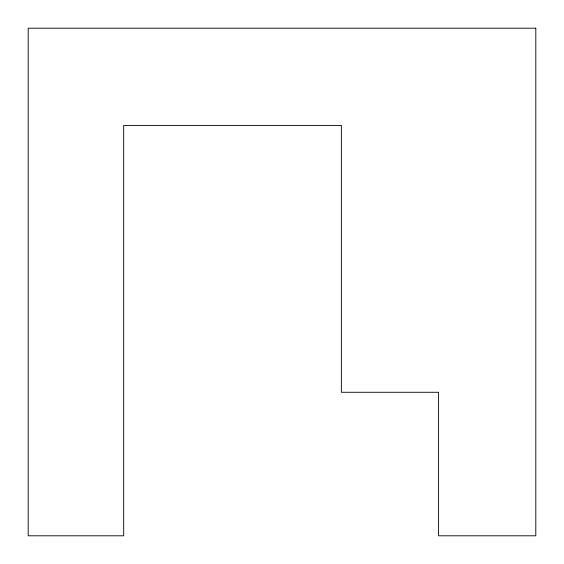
<?xml version="1.0" encoding="UTF-8"?>
<svg xmlns="http://www.w3.org/2000/svg" width="564" height="564" viewBox="0 0 564 564"><rect width="100%" height="100%" fill="white"/><g stroke="black" fill="none" stroke-linecap="round" stroke-linejoin="round"><path stroke-width="0.85" d="M535.8 28.2L28.2 28.2L28.2 535.8L123.685 535.8L123.685 125.412L341.368 125.412L341.368 392.276L438.588 392.276L438.588 535.8L535.8 535.8L535.8 28.2"/></g></svg>
